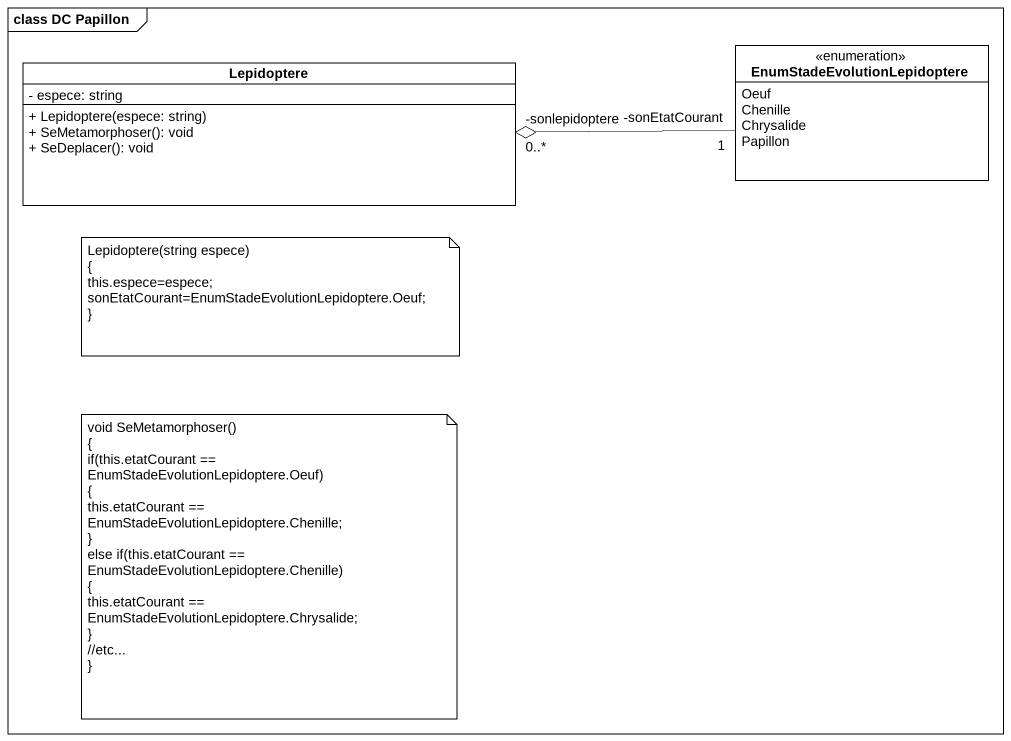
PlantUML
@startuml
mainframe class DC Papillon
hide circle
hide empty members
skinparam classAttributeIconSize 0
class Lepidoptere {
  - espece: string
  + Lepidoptere(espece: string)
  + SeMetamorphoser(): void
  + SeDeplacer(): void
}
enum "EnumStadeEvolutionLepidoptere" as EnumStadeEvolutionLepidopter {
  Oeuf
  Chenille
  Chrysalide
  Papillon
}
EnumStadeEvolutionLepidopter "-sonEtatCourant\n1" -left-o "-sonlepidoptere\n0..*" Lepidoptere
note as N1
  Lepidoptere(string espece)
  {
  this.espece=espece;
  sonEtatCourant=EnumStadeEvolutionLepidoptere.Oeuf;
  ~}
end note
note as N2
  void SeMetamorphoser()
  {
  if(this.etatCourant == EnumStadeEvolutionLepidoptere.Oeuf)
  {
  this.etatCourant == EnumStadeEvolutionLepidoptere.Chenille;
  ~}
  else if(this.etatCourant == EnumStadeEvolutionLepidoptere.Chenille)
  {
  this.etatCourant == EnumStadeEvolutionLepidoptere.Chrysalide;
  ~}
  //etc...
  ~}
end note
@enduml
